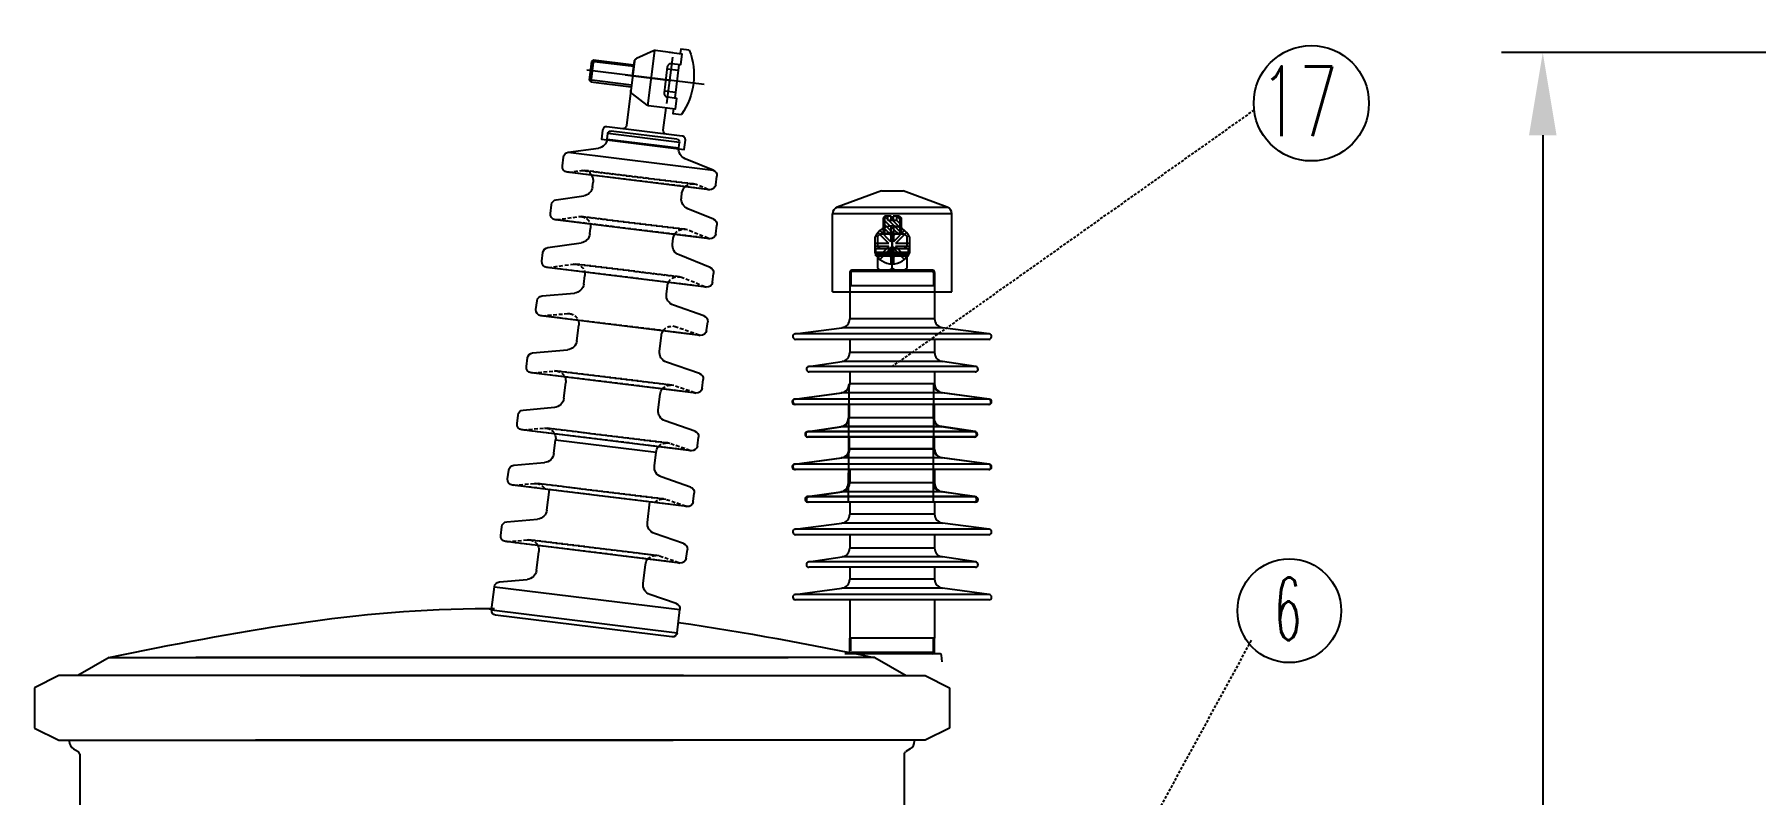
# Model space of a CAD drawing. Extents: x 4438 to 384502, y -178203 to -21188.
# Drawn here: x 381050 to 381675, y -172592 to -172316 of the extents above; entities that cross this region are included whole.
import ezdxf

# ---------------------------------------------------------------- set-up
doc = ezdxf.new("R2010")
doc.units = 0
doc.header["$LTSCALE"] = 8
doc.header["$MEASUREMENT"] = 0
doc.linetypes.add('ACAD_ISO04W100', pattern=[30, 24, -3, 0, -3])
doc.linetypes.add('HIDDEN', pattern=[0.375, 0.25, -0.125])
doc.layers.get('0').update_dxf_attribs({"linetype": 'CONTINUOUS'})
doc.layers.get('DEFPOINTS').update_dxf_attribs({"linetype": 'CONTINUOUS'})
for name, color, linetype in [('CEN', 1, 'ACAD_ISO04W100'), ('DEFAULT_2', 8, 'HIDDEN'), ('PL', 5, 'CONTINUOUS')]:
    doc.layers.add(name, color=color, linetype=linetype)
doc.styles.add('DFT', font='simplex', dxfattribs={"width": 0.67, "bigfont": 'dft'})
doc.styles.get("Standard").update_dxf_attribs({"font": 'txt.shx', "width": 0.5, "bigfont": 'intecad.shx'})
doc.dimstyles.new('INTE$0', dxfattribs={"dimscale": 5, "dimtxt": 4, "dimasz": 3, "dimexe": 3, "dimexo": 0, "dimgap": 1, "dimtad": 1, "dimdec": 3, "dimdsep": 46, "dimtxsty": 'DFT', "dimcen": 0, "dimclrd": 3, "dimclre": 3, "dimclrt": 6, "dimadec": 0, "dimazin": 0, "dimtfac": 1, "dimtdec": 3, "dimtix": 1, "dimtmove": 1, "dimatfit": 0, "dimfxl": 1, "dimtolj": 1, "dimtzin": 0, "dimarcsym": 0})

# ---------------------------------------------------------------- blocks, each defined once
blk = doc.blocks.new('*D19')
at = {"color": 3, "lineweight": -2, "transparency": 16777216}
for p, q in [((381859.58, -172322.17), (381582.87, -172322.17)), ((381597.87, -172352.17), (381597.87, -173004.6)), ((381820.31, -173034.6), (381582.87, -173034.6))]:
    blk.add_line(p, q, dxfattribs=at)
at = {"color": 3, "transparency": 16777216}
for points in [[(381592.87, -172352.17), (381602.87, -172352.17), (381597.87, -172322.17)], [(381592.87, -173004.6), (381602.87, -173004.6), (381597.87, -173034.6)]]:
    blk.add_solid(points, dxfattribs=at)
at = {"layer": 'DEFPOINTS', "color": 0, "transparency": 16777216}
for p in [(381859.58, -172322.17), (381597.87, -173034.6), (381820.31, -173034.6)]:
    blk.add_point(p, dxfattribs=at)
at = {"color": 6, "transparency": 16777216, "insert": (381562.87, -172678.38), "char_height": 45, "attachment_point": 5, "rotation": 90, "style": 'DFT'}
blk.add_mtext('\\A1;1230', dxfattribs=at)
blk = doc.blocks.new('8')
at = {"color": 7, "linetype": 'Continuous'}
for p, q in [((3546.32, -353.17), (3546.32, -350.18)), ((3546.32, -350.18), (3585.18, -350.18)), ((3547.84, -348.66), (3583.66, -348.66)), ((3585.18, -353.17), (3585.18, -350.18)), ((3526.36, -362.81), (3542.18, -358.57)), ((3585.18, -353.17), (3546.32, -353.17)), ((3605.15, -362.81), (3589.33, -358.57)), ((3524.1, -370.5), (3524.1, -365.76)), ((3605.15, -362.81), (3526.36, -362.81)), ((3607.41, -370.5), (3607.41, -365.76)), ((3527.15, -373.55), (3604.36, -373.55)), ((3541.62, -379.71), (3541.62, -377.06)), ((3589.88, -379.71), (3589.88, -377.06)), ((3523.05, -388.97), (3537.48, -385.11)), ((3608.45, -388.97), (3594.03, -385.11)), ((3520.79, -396.66), (3520.79, -391.92)), ((3610.71, -396.66), (3610.71, -391.92)), ((3523.84, -399.71), (3607.66, -399.71)), ((3543.27, -405.05), (3543.27, -401.9)), ((3588.23, -405.05), (3588.23, -401.9)), ((3521.66, -415.13), (3539.13, -410.45)), ((3609.85, -415.13), (3592.38, -410.45)), ((3519.4, -422.82), (3519.4, -418.08)), ((3522.45, -425.87), (3609.06, -425.87)), ((3612.11, -422.82), (3612.11, -418.08)), ((3543.27, -432.23), (3543.27, -427.68)), ((3588.23, -432.23), (3588.23, -427.68)), ((3519.4, -448.98), (3519.4, -444.3)), ((3521.81, -441.32), (3538.85, -437.7)), ((3609.69, -441.32), (3592.66, -437.7)), ((3612.11, -448.98), (3612.11, -444.3)), ((3522.45, -452.03), (3609.06, -452.03)), ((3543.27, -463.09), (3543.27, -454.58)), ((3588.23, -463.09), (3588.23, -454.58)), ((3520.42, -472.48), (3538.85, -468.56)), ((3611.09, -472.48), (3592.66, -468.56)), ((3518, -480.14), (3518, -475.46)), ((3613.5, -480.14), (3613.5, -475.46)), ((3521.05, -483.19), (3610.45, -483.19)), ((3540.1, -494.66), (3540.1, -486.11)), ((3591.41, -494.66), (3591.41, -486.11)), ((3519.15, -503.64), (3535.67, -500.12)), ((3612.36, -503.64), (3595.84, -500.12)), ((3516.73, -511.3), (3516.73, -506.62)), ((3614.77, -511.3), (3614.77, -506.62)), ((3519.78, -514.35), (3611.72, -514.35)), ((3538.45, -524.87), (3538.45, -517.35)), ((3593.06, -517.35), (3538.45, -517.35)), ((3593.06, -524.87), (3593.06, -517.35)), ((3515.33, -541.46), (3515.33, -536.78)), ((3517.75, -533.8), (3534.02, -530.34)), ((3613.76, -533.8), (3597.49, -530.34)), ((3616.17, -541.46), (3616.17, -536.78)), ((3518.38, -544.51), (3613.12, -544.51)), ((3538.45, -555.54), (3538.45, -544.44)), ((3593.06, -555.54), (3593.06, -544.44)), ((3517.75, -564.46), (3534.02, -561.01)), ((3613.76, -564.46), (3597.49, -561.01)), ((3515.33, -572.13), (3515.33, -567.45)), ((3518.38, -575.18), (3613.12, -575.18)), ((3616.17, -572.13), (3616.17, -567.45)), ((3536.8, -588.5), (3536.8, -578.24)), ((3594.71, -588.5), (3594.71, -578.24)), ((3517.75, -597.08), (3532.37, -593.97)), ((3613.76, -597.08), (3599.14, -593.97)), ((3515.33, -612.62), (3515.33, -600.06)), ((3616.17, -600.06), (3515.33, -600.06)), ((3616.17, -612.62), (3616.17, -600.06)), ((3616.17, -612.62), (3515.33, -612.62)), ((3517.87, -615.16), (3613.63, -615.16))]:
    blk.add_line(p, q, dxfattribs=at)
for centre, radius, start, end in [((3547.84, -350.18), 1.52, 90, 180), ((3583.66, -350.18), 1.52, 0, 90), ((3540.73, -353.17), 5.59, 285, 0), ((3590.77, -353.17), 5.59, 180, 255), ((3527.15, -365.76), 3.05, 105, 180), ((3527.15, -370.5), 3.05, 180, 270), ((3604.36, -370.5), 3.05, 270, 0), ((3604.36, -365.76), 3.05, 0, 75), ((3536.03, -379.71), 5.59, 285, 0), ((3536.03, -377.06), 5.59, 0, 39.38393), ((3595.47, -377.06), 5.59, 140.61607, 180), ((3595.47, -379.71), 5.59, 180, 255), ((3523.84, -391.92), 3.05, 105, 180), ((3607.66, -391.92), 3.05, 0, 75), ((3523.84, -396.66), 3.05, 180, 270), ((3607.66, -396.66), 3.05, 270, 0), ((3537.68, -405.05), 5.59, 285, 0), ((3537.68, -401.9), 5.59, 0, 23.29863), ((3593.82, -401.9), 5.59, 156.70137, 180), ((3593.82, -405.05), 5.59, 180, 255), ((3522.45, -418.08), 3.05, 105, 180), ((3609.06, -418.08), 3.05, 0, 75), ((3522.45, -422.82), 3.05, 180, 270), ((3537.68, -427.68), 5.59, 0, 19.01022), ((3593.82, -427.68), 5.59, 160.98978, 180), ((3609.06, -422.82), 3.05, 270, 0), ((3537.68, -432.23), 5.59, 282, 0), ((3593.82, -432.23), 5.59, 180, 258), ((3522.45, -444.3), 3.05, 102, 180), ((3609.06, -444.3), 3.05, 0, 78), ((3522.45, -448.98), 3.05, 180, 270), ((3537.68, -454.58), 5.59, 0, 27.37606), ((3593.82, -454.58), 5.59, 152.62394, 180), ((3609.06, -448.98), 3.05, 270, 0), ((3537.68, -463.09), 5.59, 282, 0), ((3593.82, -463.09), 5.59, 180, 258), ((3521.05, -475.46), 3.05, 102, 180), ((3610.45, -475.46), 3.05, 0, 78), ((3521.05, -480.14), 3.05, 180, 270), ((3610.45, -480.14), 3.05, 270, 0), ((3534.51, -486.11), 5.59, 0, 31.68839), ((3597, -486.11), 5.59, 148.31161, 180), ((3534.51, -494.66), 5.59, 282, 0), ((3597, -494.66), 5.59, 180, 258), ((3519.78, -506.62), 3.05, 102, 180), ((3611.72, -506.62), 3.05, 0, 78), ((3519.78, -511.3), 3.05, 180, 270), ((3532.86, -517.35), 5.59, 0, 32.609), ((3598.65, -517.35), 5.59, 147.391, 180), ((3611.72, -511.3), 3.05, 270, 0), ((3532.86, -524.87), 5.59, 282, 0), ((3598.65, -524.87), 5.59, 180, 258), ((3518.38, -536.78), 3.05, 102, 180), ((3613.12, -536.78), 3.05, 0, 78), ((3518.38, -541.46), 3.05, 180, 270), ((3613.12, -541.46), 3.05, 270, 0), ((3532.86, -555.54), 5.59, 282, 0), ((3598.65, -555.54), 5.59, 180, 258), ((3518.38, -567.45), 3.05, 102, 180), ((3613.12, -567.45), 3.05, 0, 78), ((3518.38, -572.13), 3.05, 180, 270), ((3531.21, -578.24), 5.59, 0, 33.21466), ((3600.3, -578.24), 5.59, 146.78534, 180), ((3613.12, -572.13), 3.05, 270, 0), ((3531.21, -588.5), 5.59, 282, 0), ((3600.3, -588.5), 5.59, 180, 258), ((3518.38, -600.06), 3.05, 102, 180), ((3613.12, -600.06), 3.05, 0, 78), ((3517.87, -612.62), 2.54, 180, 270), ((3613.63, -612.62), 2.54, 270, 0)]:
    blk.add_arc(centre, radius, start, end, dxfattribs=at)
at = {"layer": 'CEN', "ltscale": 0.5}
for p, q in [((3555.69, -305.09), (3555.69, -330.23)), ((3536.9, -317.66), (3600.69, -317.66)), ((3579.86, -317.66), (3554.93, -317.66))]:
    blk.add_line(p, q, dxfattribs=at)
at = {"layer": 'DEFAULT_2', "color": 8, "linetype": 'HIDDEN'}
for p, q in [((3527.94, -373.45), (3527.15, -373.55)), ((3527.94, -373.45), (3534.59, -371.67)), ((3527.94, -373.45), (3603.57, -373.45)), ((3534.59, -371.67), (3536.03, -371.47)), ((3534.59, -371.67), (3596.92, -371.67)), ((3536.16, -371.47), (3595.35, -371.47)), ((3596.92, -371.67), (3595.47, -371.47)), ((3603.57, -373.45), (3596.92, -371.67)), ((3603.57, -373.45), (3604.36, -373.55)), ((3524.63, -399.61), (3536.24, -396.5)), ((3536.24, -396.5), (3537.68, -396.31)), ((3536.24, -396.5), (3595.27, -396.5)), ((3537.68, -396.31), (3593.82, -396.31)), ((3595.27, -396.5), (3593.82, -396.31)), ((3606.87, -399.61), (3595.27, -396.5)), ((3524.63, -399.61), (3523.84, -399.71)), ((3524.63, -399.61), (3606.87, -399.61)), ((3606.87, -399.61), (3607.66, -399.71)), ((3523.24, -425.77), (3522.45, -425.87)), ((3523.24, -425.77), (3536.24, -422.28)), ((3523.24, -425.77), (3608.27, -425.77)), ((3536.24, -422.28), (3537.68, -422.09)), ((3536.24, -422.28), (3595.27, -422.28)), ((3537.68, -422.09), (3593.82, -422.09)), ((3595.27, -422.28), (3593.82, -422.09)), ((3608.27, -425.77), (3595.27, -422.28)), ((3608.27, -425.77), (3609.06, -425.87)), ((3523.08, -451.96), (3522.45, -452.03)), ((3523.08, -451.96), (3536.52, -449.11)), ((3523.08, -451.96), (3608.42, -451.96)), ((3536.52, -449.11), (3537.68, -448.99)), ((3594.99, -449.11), (3593.82, -448.99)), ((3608.42, -451.96), (3594.99, -449.11)), ((3608.42, -451.96), (3609.06, -452.03)), ((3521.69, -483.12), (3533.35, -480.65)), ((3533.35, -480.65), (3534.51, -480.52)), ((3533.35, -480.65), (3598.16, -480.65)), ((3534.64, -480.52), (3596.87, -480.52)), ((3598.16, -480.65), (3597, -480.52)), ((3609.82, -483.12), (3598.16, -480.65)), ((3521.69, -483.12), (3521.05, -483.19)), ((3521.69, -483.12), (3609.82, -483.12)), ((3609.82, -483.12), (3610.45, -483.19)), ((3520.42, -514.28), (3519.78, -514.35)), ((3520.42, -514.28), (3531.7, -511.89)), ((3520.42, -514.28), (3611.09, -514.28)), ((3531.7, -511.89), (3532.86, -511.76)), ((3531.7, -511.89), (3599.81, -511.89)), ((3533, -511.76), (3598.51, -511.76)), ((3599.81, -511.89), (3598.65, -511.76)), ((3611.09, -514.28), (3599.81, -511.89)), ((3611.09, -514.28), (3611.72, -514.35)), ((3519.02, -544.44), (3518.38, -544.51)), ((3519.02, -544.44), (3530.05, -542.1)), ((3519.02, -544.44), (3612.49, -544.44)), ((3530.05, -542.1), (3531.21, -541.98)), ((3530.05, -542.1), (3601.46, -542.1)), ((3531.36, -541.98), (3600.15, -541.98)), ((3601.46, -542.1), (3600.3, -541.98)), ((3612.49, -544.44), (3601.46, -542.1)), ((3612.49, -544.44), (3613.12, -544.51)), ((3519.02, -575.11), (3518.38, -575.18)), ((3519.02, -575.11), (3530.05, -572.77)), ((3519.02, -575.11), (3612.49, -575.11)), ((3530.05, -572.77), (3531.21, -572.65)), ((3530.05, -572.77), (3601.46, -572.77)), ((3531.36, -572.65), (3600.15, -572.65)), ((3601.46, -572.77), (3600.3, -572.65)), ((3612.49, -575.11), (3601.46, -572.77)), ((3612.49, -575.11), (3613.12, -575.18))]:
    blk.add_line(p, q, dxfattribs=at)
for centre, start, end in [((3536.03, -377.06), 39.38393, 90), ((3595.47, -377.06), 90, 140.61607), ((3537.68, -401.9), 23.29863, 90), ((3593.82, -401.9), 90, 156.70137), ((3537.68, -427.68), 19.01022, 90), ((3593.82, -427.68), 90, 160.98978), ((3537.68, -454.58), 27.37606, 90), ((3593.82, -454.58), 90, 152.62394), ((3534.51, -486.11), 31.68839, 90), ((3597, -486.11), 90, 148.31161), ((3532.86, -517.35), 32.609, 90), ((3598.65, -517.35), 90, 147.391), ((3531.21, -547.57), 33.21466, 90), ((3600.3, -547.57), 90, 146.78534), ((3531.21, -578.24), 33.21466, 90), ((3600.3, -578.24), 90, 146.78534)]:
    blk.add_arc(centre, 5.59, start, end, dxfattribs=at)
at = {"layer": 'PL', "ltscale": 0.5}
for p, q in [((3565.73, -302.73), (3565.73, -332.66)), ((3557.75, -311.66), (3551.69, -311.66)), ((3575.75, -317.66), (3575.75, -309.79)), ((3597.69, -311.66), (3575.75, -311.66)), ((3575.75, -312.66), (3598.69, -312.66)), ((3597.69, -311.66), (3597.69, -323.66)), ((3597.69, -311.66), (3598.69, -312.66)), ((3557.75, -323.66), (3551.69, -323.66)), ((3575.75, -322.66), (3598.69, -322.66)), ((3597.69, -323.66), (3598.69, -322.66)), ((3557.75, -332.66), (3565.2, -332.66)), ((3574.78, -327.24), (3566.23, -332.38))]:
    blk.add_line(p, q, dxfattribs=at)
for points in [[(3547.09, -300.16), (3551.69, -300.16), (3551.69, -302.66)], [(3551.69, -308.66), (3551.69, -326.66)], [(3575.75, -309.79), (3575.75, -344.66)], [(3598.69, -312.66), (3598.69, -322.66)], [(3597.69, -323.66), (3575.75, -323.66)], [(3551.69, -332.66), (3551.69, -335.16), (3547.09, -335.16)], [(3555.75, -344.66), (3555.75, -332.66)]]:
    blk.add_lwpolyline(points, dxfattribs=at)
for points in [[(3557.75, -302.66), (3550.75, -302.66), (3550.75, -308.66), (3555.75, -308.66, -0.414214), (3557.75, -310.66), (3557.75, -324.66, -0.414214), (3555.75, -326.66), (3550.75, -326.66), (3550.75, -332.66), (3557.75, -332.66)], [(3555.75, -302.66), (3565.2, -302.66, -0.135933), (3566.23, -302.95), (3574.78, -308.08)]]:
    blk.add_lwpolyline(points, format="xyb", dxfattribs=at)
blk.add_lwpolyline([(3545.25, -346.66), (3586.25, -346.66, -0.414214), (3588.25, -348.66), (3588.25, -353.66), (3543.25, -353.66), (3543.25, -348.66, -0.414214)], format="xyb", close=True, dxfattribs=at)
for centre, radius, start, end in [((3579.69, -317.66), 37, 151.77255, 208.22745), ((3573.75, -309.79), 2, 0, 59.03624), ((3565.2, -330.66), 2, 270, 300.96376), ((3573.75, -325.53), 2, 300.96376, 0), ((3553.75, -344.66), 2, 270, 0), ((3577.75, -344.66), 2, 180, 270)]:
    blk.add_arc(centre, radius, start, end, dxfattribs=at)

msp = doc.modelspace()

# ---------------------------------------------------------------- hatches: boundary and pattern name
at = {"layer": 'PL', "ltscale": 0.5}
h = msp.add_hatch(dxfattribs=at)
h.set_pattern_fill('ANSI31', color=256, scale=0.32832, style=0)
h.set_pattern_definition([(135, (339505.4472, -166400.1348), (0.737099422, 0.737099422), [])])
edge = h.paths.add_edge_path()
edge.add_line((381364.7, -172382.189), (381364.175, -172381.664))
edge.add_line((381364.7, -172382.189), (381364.7, -172387.626))
edge.add_spline(control_points=[(381364.7, -172387.626), (381364.524, -172387.746), (381364.347, -172387.865), (381364.175, -172387.94)], knot_values=[0, 0, 0, 0, 0.8057707, 0.8057707, 0.8057707, 0.8057707], degree=3, periodic=0)
edge.add_line((381364.175, -172387.94), (381364.175, -172381.664))
edge = h.paths.add_edge_path()
edge.add_line((381358.659, -172381.664), (381358.791, -172381.533))
edge.add_line((381358.791, -172381.533), (381359.776, -172381.533))
edge.add_line((381359.776, -172381.533), (381359.776, -172383.174))
edge.add_line((381359.776, -172383.174), (381363.059, -172383.174))
edge.add_line((381363.059, -172383.174), (381363.059, -172381.533))
edge.add_line((381363.059, -172381.533), (381364.044, -172381.533))
edge.add_line((381364.044, -172381.533), (381364.175, -172381.664))
edge.add_line((381364.175, -172381.664), (381364.175, -172387.94))
edge.add_spline(control_points=[(381364.175, -172387.94), (381363.978, -172388.025), (381363.558, -172388.084), (381362.987, -172387.176), (381362.588, -172387.921), (381362.333, -172388.088), (381362.312, -172388.1)], knot_values=[0.8057707, 0.8057707, 0.8057707, 0.8057707, 1.7319355, 2.8426125, 4.1334263, 4.24436, 4.24436, 4.24436, 4.24436], degree=3, periodic=0)
edge.add_line((381362.312, -172388.1), (381361.649, -172388.1))
edge.add_spline(control_points=[(381361.649, -172388.1), (381361.169, -172387.921), (381360.16, -172387.113), (381359.171, -172388.232), (381358.717, -172387.876), (381358.659, -172387.835)], knot_values=[5.3534592, 5.3534592, 5.3534592, 5.3534592, 7.6165352, 9.6787752, 9.9790451, 9.9790451, 9.9790451, 9.9790451], degree=3, periodic=0)
edge.add_spline(control_points=[(381358.134, -172387.908), (381358.237, -172387.821), (381358.412, -172387.671), (381358.587, -172387.782), (381358.659, -172387.835)], knot_values=[9.9790451, 9.9790451, 9.9790451, 9.9790451, 10.5176545, 10.8980968, 10.8980968, 10.8980968, 10.8980968], degree=3, periodic=0)
edge.add_line((381358.659, -172387.835), (381358.659, -172381.664))
edge = h.paths.add_edge_path()
edge.add_line((381358.134, -172382.189), (381358.659, -172381.664))
edge.add_line((381358.659, -172381.664), (381358.659, -172387.835))
edge.add_spline(control_points=[(381358.659, -172387.835), (381358.587, -172387.782), (381358.412, -172387.671), (381358.237, -172387.821), (381358.134, -172387.908)], knot_values=[9.9790451, 9.9790451, 9.9790451, 9.9790451, 10.3594874, 10.8980968, 10.8980968, 10.8980968, 10.8980968], degree=3, periodic=0)
edge.add_line((381358.134, -172387.908), (381358.134, -172382.189))

# ---------------------------------------------------------------- linework, layer by layer
at = {"color": 1}
for centre, radius in [((381513.749, -172340.593), 20.944), ((381505.741, -172524.896), 18.85)]:
    msp.add_circle(centre, radius, dxfattribs=at)
at = {"layer": 'PL', "color": 1, "linetype": 'HIDDEN', "ltscale": 0.5}
for p, q in [((381492.946, -172343.021), (381361.417, -172436.177)), ((381491.904, -172535.63), (381417.671, -172671.408))]:
    msp.add_line(p, q, dxfattribs=at)
at = {"layer": 'PL', "ltscale": 0.5}
for p, q in [((381357.477, -172372.34), (381341.462, -172378.271)), ((381357.477, -172372.34), (381365.357, -172372.34)), ((381381.372, -172378.271), (381365.357, -172372.34)), ((381341.462, -172378.271), (381381.372, -172378.271)), ((381339.748, -172409.112), (381339.748, -172380.734)), ((381383.086, -172380.734), (381339.748, -172380.734)), ((381360.925, -172390.864), (381356.903, -172386.842)), ((381358.791, -172381.533), (381358.134, -172382.189)), ((381358.134, -172382.189), (381358.134, -172388.1)), ((381358.659, -172381.664), (381358.659, -172388.1)), ((381361.089, -172381.533), (381358.791, -172381.533)), ((381359.776, -172383.174), (381359.776, -172381.533)), ((381363.059, -172383.174), (381359.776, -172383.174)), ((381360.896, -172381.774), (381360.896, -172382.933)), ((381360.925, -172385.176), (381360.925, -172390.864)), ((381361.089, -172381.533), (381361.089, -172383.174)), ((381361.745, -172383.174), (381361.745, -172381.533)), ((381364.044, -172381.533), (381361.745, -172381.533)), ((381361.91, -172385.176), (381361.91, -172390.864)), ((381365.932, -172386.842), (381361.91, -172390.864)), ((381361.938, -172382.959), (381361.938, -172381.748)), ((381363.059, -172383.174), (381363.059, -172381.533)), ((381364.044, -172381.533), (381364.7, -172382.189)), ((381364.175, -172381.664), (381364.175, -172388.1)), ((381364.7, -172382.189), (381364.7, -172388.1)), ((381383.086, -172409.112), (381383.086, -172380.734)), ((381360.228, -172391.56), (381355.179, -172391.56)), ((381360.228, -172392.545), (381355.179, -172392.545)), ((381356.015, -172388.896), (381356.015, -172392.557)), ((381360.228, -172391.56), (381356.206, -172387.538)), ((381360.228, -172392.545), (381356.206, -172396.567)), ((381365.306, -172388.1), (381357.528, -172388.1)), ((381361.417, -172392.557), (381361.417, -172388.896)), ((381361.417, -172389.731), (381361.417, -172397.41)), ((381366.628, -172387.538), (381362.606, -172391.56)), ((381367.655, -172391.56), (381362.606, -172391.56)), ((381367.655, -172392.545), (381362.606, -172392.545)), ((381366.628, -172396.567), (381362.606, -172392.545)), ((381366.819, -172392.557), (381366.819, -172388.896)), ((381355.508, -172395.979), (381355.508, -172393.353)), ((381355.508, -172393.353), (381367.326, -172393.353)), ((381355.508, -172394.666), (381367.326, -172394.666)), ((381355.508, -172395.323), (381367.326, -172395.323)), ((381355.508, -172395.979), (381367.326, -172395.979)), ((381356.015, -172396.775), (381356.015, -172400.436)), ((381360.925, -172393.242), (381356.903, -172397.264)), ((381359.927, -172394.666), (381361.016, -172393.353)), ((381360.925, -172393.242), (381360.925, -172398.93)), ((381361.06, -172394.666), (381362.149, -172393.353)), ((381361.417, -172400.436), (381361.417, -172396.775)), ((381365.932, -172397.264), (381361.91, -172393.242)), ((381361.91, -172393.242), (381361.91, -172398.93)), ((381366.819, -172400.436), (381366.819, -172396.775)), ((381367.326, -172395.979), (381367.326, -172393.353)), ((381345.986, -172402.02), (381345.986, -172406.879)), ((381346.38, -172402.02), (381346.38, -172406.879)), ((381376.06, -172401.232), (381346.774, -172401.232)), ((381376.06, -172401.626), (381346.774, -172401.626)), ((381376.454, -172402.02), (381376.454, -172406.879)), ((381376.848, -172402.02), (381376.848, -172406.879)), ((381339.748, -172409.112), (381383.086, -172409.112)), ((381345.986, -172406.879), (381345.986, -172409.112)), ((381346.38, -172406.879), (381345.986, -172406.879)), ((381345.986, -172409.112), (381345.986, -172418.856)), ((381376.454, -172406.879), (381346.38, -172406.879)), ((381376.848, -172406.879), (381376.454, -172406.879)), ((381376.848, -172406.879), (381376.848, -172409.112)), ((381376.848, -172409.112), (381376.848, -172418.836)), ((381326.156, -172424.359), (381343.138, -172422.091)), ((381396.678, -172424.359), (381326.156, -172424.359)), ((381379.697, -172422.091), (381343.138, -172422.091)), ((381376.848, -172418.856), (381345.986, -172418.856)), ((381396.678, -172424.359), (381379.697, -172422.091)), ((381396.599, -172426.319), (381326.235, -172426.319)), ((381345.986, -172426.319), (381345.986, -172431.144)), ((381376.848, -172426.319), (381376.848, -172431.144)), ((381331.068, -172436.177), (381343.182, -172434.392)), ((381391.766, -172436.177), (381331.068, -172436.177)), ((381379.653, -172434.392), (381343.182, -172434.392)), ((381376.848, -172431.144), (381345.986, -172431.144)), ((381391.766, -172436.177), (381379.653, -172434.392)), ((381391.674, -172438.135), (381331.16, -172438.135)), ((381345.503, -172485.413), (381345.742, -172442.538)), ((381345.503, -172485.413), (381345.742, -172442.538)), ((381376.604, -172442.538), (381345.742, -172442.538)), ((381345.986, -172438.135), (381345.986, -172442.495)), ((381376.848, -172442.495), (381345.986, -172442.495)), ((381376.365, -172485.413), (381376.604, -172442.538)), ((381376.365, -172485.413), (381376.604, -172442.538)), ((381376.848, -172438.135), (381376.848, -172442.495)), ((381325.912, -172448.041), (381342.893, -172445.773)), ((381396.433, -172448.041), (381325.912, -172448.041)), ((381326.156, -172447.998), (381343.138, -172445.73)), ((381396.678, -172447.998), (381326.156, -172447.998)), ((381379.452, -172445.773), (381342.893, -172445.773)), ((381379.697, -172445.73), (381343.138, -172445.73)), ((381396.433, -172448.041), (381379.452, -172445.773)), ((381396.678, -172447.998), (381379.697, -172445.73)), ((381396.355, -172450.001), (381325.991, -172450.001)), ((381396.599, -172449.958), (381326.235, -172449.958)), ((381345.5, -172450.001), (381345.5, -172454.826)), ((381376.362, -172454.826), (381345.5, -172454.826)), ((381345.744, -172449.958), (381345.744, -172454.783)), ((381376.607, -172454.783), (381345.744, -172454.783)), ((381376.362, -172450.001), (381376.362, -172454.826)), ((381376.607, -172449.958), (381376.607, -172454.783)), ((381330.582, -172459.859), (381342.696, -172458.074)), ((381391.28, -172459.859), (381330.582, -172459.859)), ((381391.188, -172461.817), (381330.674, -172461.817)), ((381330.826, -172459.816), (381342.94, -172458.031)), ((381391.525, -172459.816), (381330.826, -172459.816)), ((381391.432, -172461.774), (381330.918, -172461.774)), ((381379.167, -172458.074), (381342.696, -172458.074)), ((381379.411, -172458.031), (381342.94, -172458.031)), ((381345.5, -172461.817), (381345.5, -172466.177)), ((381345.5, -172461.817), (381345.5, -172466.177)), ((381345.744, -172461.774), (381345.744, -172466.134)), ((381345.744, -172461.774), (381345.744, -172466.134)), ((381376.362, -172461.817), (381376.362, -172466.177)), ((381376.362, -172461.817), (381376.362, -172466.177)), ((381376.607, -172461.774), (381376.607, -172466.134)), ((381376.607, -172461.774), (381376.607, -172466.134)), ((381391.28, -172459.859), (381379.167, -172458.074)), ((381391.525, -172459.816), (381379.411, -172458.031)), ((381376.607, -172466.134), (381345.744, -172466.134)), ((381376.845, -172466.177), (381345.983, -172466.177)), ((381325.915, -172471.637), (381342.896, -172469.369)), ((381396.436, -172471.637), (381325.915, -172471.637)), ((381396.357, -172473.597), (381325.994, -172473.597)), ((381326.154, -172471.68), (381343.135, -172469.412)), ((381396.675, -172471.68), (381326.154, -172471.68)), ((381396.596, -172473.64), (381326.233, -172473.64)), ((381379.455, -172469.369), (381342.896, -172469.369)), ((381379.694, -172469.412), (381343.135, -172469.412)), ((381345.503, -172473.597), (381345.503, -172478.422)), ((381345.983, -172473.64), (381345.983, -172478.465)), ((381376.365, -172473.597), (381376.365, -172478.422)), ((381376.845, -172473.64), (381376.845, -172478.465)), ((381396.436, -172471.637), (381379.455, -172469.369)), ((381396.675, -172471.68), (381379.694, -172469.412)), ((381376.365, -172478.422), (381345.503, -172478.422)), ((381376.845, -172478.465), (381345.983, -172478.465)), ((381330.585, -172483.455), (381342.698, -172481.67)), ((381391.283, -172483.455), (381330.585, -172483.455)), ((381391.191, -172485.413), (381330.677, -172485.413)), ((381331.065, -172483.498), (381343.179, -172481.713)), ((381391.764, -172483.498), (381331.065, -172483.498)), ((381391.671, -172485.456), (381331.157, -172485.456)), ((381379.169, -172481.67), (381342.698, -172481.67)), ((381379.65, -172481.713), (381343.179, -172481.713)), ((381345.983, -172485.456), (381345.983, -172489.816)), ((381345.983, -172485.456), (381345.983, -172489.816)), ((381376.845, -172485.456), (381376.845, -172489.816)), ((381376.845, -172485.456), (381376.845, -172489.816)), ((381391.283, -172483.455), (381379.169, -172481.67)), ((381391.764, -172483.498), (381379.65, -172481.713)), ((381326.154, -172495.319), (381343.135, -172493.051)), ((381379.694, -172493.051), (381343.135, -172493.051)), ((381376.845, -172489.816), (381345.983, -172489.816)), ((381396.675, -172495.319), (381379.694, -172493.051)), ((381396.675, -172495.319), (381326.154, -172495.319)), ((381396.596, -172497.279), (381326.233, -172497.279)), ((381345.983, -172497.279), (381345.983, -172502.104)), ((381376.845, -172497.279), (381376.845, -172502.104)), ((381331.065, -172507.137), (381343.179, -172505.352)), ((381379.65, -172505.352), (381343.179, -172505.352)), ((381376.845, -172502.104), (381345.983, -172502.104)), ((381391.764, -172507.137), (381379.65, -172505.352)), ((381391.764, -172507.137), (381331.065, -172507.137)), ((381391.671, -172509.095), (381331.157, -172509.095)), ((381345.983, -172509.095), (381345.983, -172513.455)), ((381345.983, -172509.095), (381345.983, -172513.455)), ((381376.845, -172509.095), (381376.845, -172513.455)), ((381376.845, -172509.095), (381376.845, -172513.455)), ((381326.154, -172518.958), (381343.135, -172516.69)), ((381379.694, -172516.69), (381343.135, -172516.69)), ((381376.845, -172513.455), (381345.983, -172513.455)), ((381396.675, -172518.958), (381379.694, -172516.69)), ((381396.675, -172518.958), (381326.154, -172518.958)), ((381396.596, -172520.918), (381326.233, -172520.918)), ((381345.983, -172520.918), (381345.983, -172534.834)), ((381376.845, -172520.918), (381376.845, -172534.834)), ((381346.377, -172534.834), (381345.983, -172534.834)), ((381345.983, -172539.693), (381345.983, -172534.834)), ((381346.377, -172534.834), (381345.983, -172534.834)), ((381345.983, -172539.693), (381345.983, -172534.834)), ((381346.377, -172539.693), (381346.377, -172534.834)), ((381376.452, -172534.834), (381346.377, -172534.834)), ((381346.377, -172539.693), (381346.377, -172534.834)), ((381376.452, -172534.834), (381346.377, -172534.834)), ((381376.845, -172534.834), (381376.452, -172534.834)), ((381376.452, -172539.693), (381376.452, -172534.834)), ((381376.845, -172534.834), (381376.452, -172534.834)), ((381376.452, -172539.693), (381376.452, -172534.834)), ((381376.845, -172539.693), (381376.845, -172534.834)), ((381376.845, -172539.693), (381376.845, -172534.834)), ((381378.924, -172540.481), (381344.16, -172540.481)), ((381376.058, -172540.087), (381346.771, -172540.087)), ((381376.058, -172540.481), (381346.771, -172540.481)), ((381376.058, -172540.481), (381346.771, -172540.481)), ((381379.61, -172543.48), (381379.321, -172541.06))]:
    msp.add_line(p, q, dxfattribs=at)
at = {"layer": 'PL', "color": 7, "ltscale": 0.5}
for p, q in [((381076.791, -172541.812), (381065.399, -172548.413)), ((381076.791, -172541.812), (381323.558, -172541.829)), ((381355.044, -172541.812), (381108.277, -172541.829)), ((381355.044, -172541.812), (381366.436, -172548.413)), ((381058.462, -172548.449), (381049.649, -172552.855)), ((381285.605, -172548.449), (381058.462, -172548.449)), ((381146.23, -172548.449), (381295.022, -172548.449)), ((381146.23, -172548.449), (381373.373, -172548.449)), ((381373.373, -172548.449), (381382.186, -172552.855)), ((381049.649, -172552.855), (381049.649, -172567.543)), ((381382.186, -172552.855), (381382.186, -172567.543)), ((381049.649, -172567.543), (381058.462, -172571.95)), ((381382.186, -172567.543), (381373.373, -172571.95)), ((381058.462, -172571.95), (381281.855, -172571.95)), ((381281.855, -172571.95), (381129.957, -172571.95)), ((381373.373, -172571.95), (381149.981, -172571.95)), ((381063.857, -172575.019), (381065.527, -172576.014)), ((381066.1, -172577.023), (381066.1, -172616.139)), ((381365.735, -172577.023), (381365.735, -172616.139)), ((381367.978, -172575.019), (381366.309, -172576.014))]:
    msp.add_line(p, q, dxfattribs=at)
at = {"layer": 'PL', "ltscale": 0.5}
for points in [[(381355.179, -172394.976), (381355.179, -172389.102)], [(381367.655, -172389.102), (381367.655, -172394.976)]]:
    msp.add_lwpolyline(points, dxfattribs=at)
for centre, radius, start, end in [((381342.375, -172380.734), 2.627, 110.323137, 180), ((381380.46, -172380.734), 2.627, 0, 69.676863), ((381361.417, -172392.039), 6.895, 25.208765, 154.791235), ((381357.637, -172390.142), 2.045, 93.037743, 142.459651), ((381357.637, -172391.31), 2.045, 217.540349, 266.962257), ((381359.795, -172390.142), 2.045, 37.540349, 86.962257), ((381359.795, -172391.31), 2.045, 273.037743, 322.459651), ((381363.039, -172390.142), 2.045, 93.037743, 142.459651), ((381363.039, -172391.31), 2.045, 217.540349, 266.962257), ((381365.197, -172390.142), 2.045, 37.540349, 86.962257), ((381365.197, -172391.31), 2.045, 273.037743, 322.459651), ((381361.417, -172392.039), 6.895, 205.208765, 334.791235), ((381357.637, -172398.022), 2.045, 93.037743, 142.459651), ((381359.795, -172398.022), 2.045, 37.540349, 86.962257), ((381363.039, -172398.022), 2.045, 93.037743, 142.459651), ((381365.197, -172398.022), 2.045, 37.540349, 86.962257), ((381346.774, -172402.02), 0.788, 90, 180), ((381346.774, -172402.02), 0.394, 90, 180), ((381357.637, -172399.19), 2.045, 217.540349, 266.962257), ((381359.795, -172399.19), 2.045, 273.037743, 322.459651), ((381363.039, -172399.19), 2.045, 217.540349, 266.962257), ((381365.197, -172399.19), 2.045, 273.037743, 322.459651), ((381376.06, -172402.02), 0.788, 0, 89.925398), ((381376.06, -172402.02), 0.394, 0, 89.925398), ((381326.287, -172425.335), 0.985, 97.60747, 272), ((381342.703, -172418.836), 3.283, 277.60747, 0), ((381380.131, -172418.836), 3.283, 180, 262.39253), ((381396.547, -172425.335), 0.985, 268, 82.39253), ((381331.212, -172437.152), 0.985, 98.383672, 273), ((381342.703, -172431.144), 3.283, 278.383672, 0), ((381380.131, -172431.144), 3.283, 180, 261.616328), ((381391.623, -172437.152), 0.985, 267, 81.616328), ((381342.459, -172442.518), 3.283, 277.60747, 0), ((381342.703, -172442.475), 3.283, 277.60747, 0), ((381379.887, -172442.518), 3.283, 180, 262.39253), ((381380.131, -172442.475), 3.283, 180, 262.39253), ((381326.043, -172449.017), 0.985, 97.60747, 267), ((381326.287, -172448.974), 0.985, 97.60747, 267), ((381396.303, -172449.017), 0.985, 273, 82.39253), ((381396.547, -172448.974), 0.985, 273, 82.39253), ((381342.217, -172454.826), 3.283, 278.383672, 0), ((381342.461, -172454.783), 3.283, 278.383672, 0), ((381379.645, -172454.826), 3.283, 180, 261.616328), ((381379.89, -172454.783), 3.283, 180, 261.616328), ((381330.726, -172460.833), 0.985, 98.383672, 267), ((381330.97, -172460.791), 0.985, 98.383672, 267), ((381391.137, -172460.833), 0.985, 273, 81.616328), ((381391.381, -172460.791), 0.985, 273, 81.616328), ((381342.461, -172466.115), 3.283, 277.60747, 0), ((381342.7, -172466.157), 3.283, 277.60747, 0), ((381379.89, -172466.115), 3.283, 180, 262.39253), ((381380.129, -172466.157), 3.283, 180, 262.39253), ((381326.045, -172472.613), 0.985, 97.60747, 267), ((381326.284, -172472.656), 0.985, 97.60747, 267), ((381396.306, -172472.613), 0.985, 273, 82.39253), ((381396.545, -172472.656), 0.985, 273, 82.39253), ((381342.22, -172478.422), 3.283, 278.383672, 0), ((381342.7, -172478.465), 3.283, 278.383672, 0), ((381379.648, -172478.422), 3.283, 180, 261.616328), ((381380.129, -172478.465), 3.283, 180, 261.616328), ((381330.728, -172484.43), 0.985, 98.383672, 267), ((381331.209, -172484.473), 0.985, 98.383672, 267), ((381391.139, -172484.43), 0.985, 273, 81.616328), ((381391.62, -172484.473), 0.985, 273, 81.616328), ((381342.7, -172489.796), 3.283, 277.60747, 0), ((381380.129, -172489.796), 3.283, 180, 262.39253), ((381326.284, -172496.295), 0.985, 97.60747, 267), ((381396.545, -172496.295), 0.985, 273, 82.39253), ((381342.7, -172502.104), 3.283, 278.383672, 0), ((381380.129, -172502.104), 3.283, 180, 261.616328), ((381331.209, -172508.112), 0.985, 98.383672, 267), ((381391.62, -172508.112), 0.985, 273, 81.616328), ((381342.7, -172513.436), 3.283, 277.60747, 0), ((381380.129, -172513.436), 3.283, 180, 262.39253), ((381326.284, -172519.934), 0.985, 97.60747, 267), ((381396.545, -172519.934), 0.985, 273, 82.39253), ((381376.058, -172539.693), 0.394, 270.074602, 0), ((381376.058, -172539.693), 0.788, 270.074602, 0), ((381378.669, -172541.138), 0.657, 6.821753, 90)]:
    msp.add_arc(centre, radius, start, end, dxfattribs=at)
at = {"layer": 'PL', "color": 7, "ltscale": 0.5}
for centre, radius, start, end in [((381065.512, -172572.243), 3.231, 174.784091, 180), ((381065.512, -172572.243), 3.231, 180, 239.191278), ((381366.323, -172572.243), 3.231, 300.808722, 0), ((381366.323, -172572.243), 3.231, 0, 5.215909), ((381064.925, -172577.023), 1.175, 0, 59.191278), ((381366.91, -172577.023), 1.175, 120.808722, 180)]:
    msp.add_arc(centre, radius, start, end, dxfattribs=at)
at = {"layer": 'PL', "ltscale": 0.5}
msp.add_open_spline([(381364.7, -172387.626), (381364.32, -172387.883), (381363.697, -172388.304), (381362.987, -172387.176), (381362.053, -172388.921), (381360.42, -172386.818), (381359.09, -172388.325), (381358.47, -172387.622), (381358.237, -172387.821), (381358.134, -172387.908)], degree=3, knots=[0, 0, 0, 0, 1.7319355, 2.8426125, 4.1334263, 7.6165352, 9.6787752, 10.3594874, 10.8980968, 10.8980968, 10.8980968, 10.8980968], dxfattribs=at)
at = {"layer": 'PL', "color": 7, "ltscale": 0.5}
msp.add_open_spline([(381216.893, -172524.227), (381215.979, -172524.216), (381168.703, -172523.862), (381121.41, -172532.925), (381077.188, -172541.832)], degree=3, knots=[227.3129177, 227.3129177, 227.3129177, 227.3129177, 232.0065672, 470.6997857, 470.6997857, 470.6997857, 470.6997857], dxfattribs=at)
for points in [[(381214.942, -172524.227), (381215.241, -172524.223), (381215.539, -172524.22), (381215.837, -172524.218)], [(381283.699, -172529.151), (381307.733, -172532.507), (381331.486, -172537.167), (381354.647, -172541.832)]]:
    msp.add_open_spline(points, degree=3, dxfattribs=at)

# ---------------------------------------------------------------- block references
at = {"color": 2, "xscale": -0.6739200000000002, "yscale": 0.6739200000000001, "zscale": 0.6739200000000001, "rotation": 352.9999999917729}
msp.add_blockref('8', (383684.952, -172411.806), dxfattribs=at)

# ---------------------------------------------------------------- texts
at = {"color": 3, "linetype": 'Continuous', "attachment_point": 3, "line_spacing_factor": 0.9}
for s, insert, char_height, width in [('{\\W0.65;17}', (381523.395, -172327.212), 25.30857, 20.24686), ('6', (381510.126, -172512.852), 22.778, 18.22217)]:
    msp.add_mtext(s, dxfattribs=dict(at, insert=insert, char_height=char_height, width=width))

# ---------------------------------------------------------------- dimensions: what is measured, and where the dimension line sits
at = {"color": 1}
dim = msp.add_linear_dim(base=(381597.874, -173034.602), p1=(381859.577, -172322.168), p2=(381820.311, -173034.602), angle=90, text='1230', dimstyle='INTE$0', override={"dimtxt": 9, "dimasz": 6, "dimgap": 2.5, "dimdec": 2, "dimtdec": 2}, dxfattribs=at)
dim.commit()
dim.dimension.update_dxf_attribs({"geometry": '*D19', "text_midpoint": (381562.874, -172678.385)})

doc.saveas('drawing.dxf')
